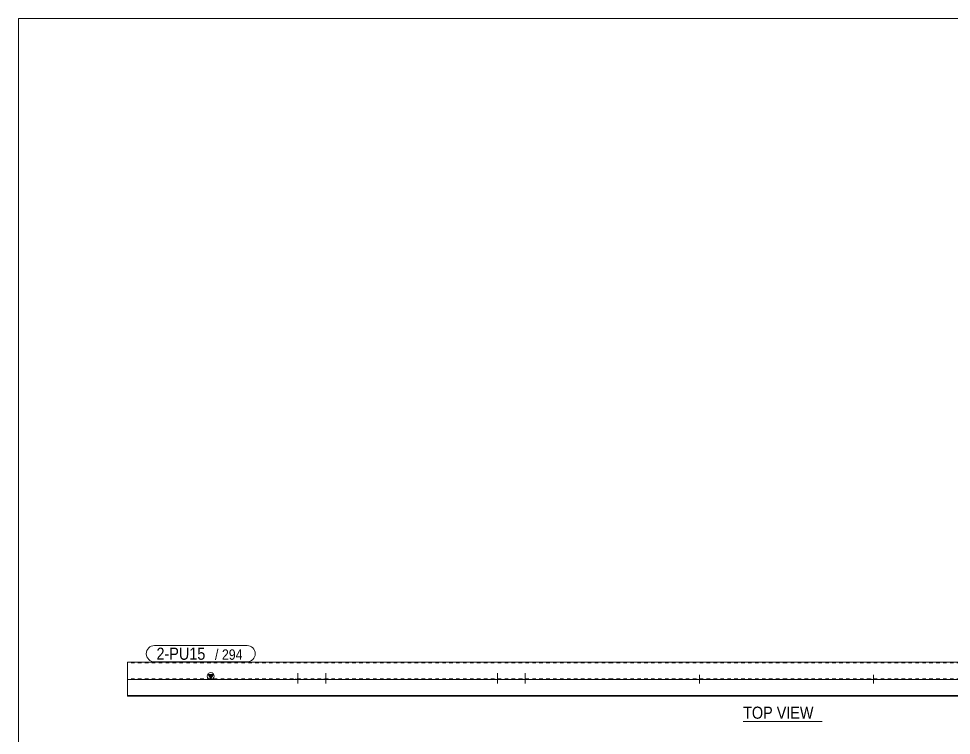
# Model space of a CAD drawing. Header units: millimetres. Extents: x 2 to 579, y 1 to 405.
# Drawn here: x 5 to 274.3, y 198.1 to 405 of the extents above; entities that cross this region are included whole.
import ezdxf

# ---------------------------------------------------------------- set-up
doc = ezdxf.new("R2010")
doc.units = ezdxf.units.MM
doc.linetypes.add('XKITLINE00', pattern=[0])
doc.linetypes.add('XKITLINE01', pattern=[4, 1, -1, 1, -1])
for name, color, linetype, lineweight in [('Bolt', 3, 'Continuous', 0), ('DrawingSheet', 5, 'Continuous', 0), ('OtherObjectType', 7, 'Continuous', 0), ('Part', 2, 'Continuous', 0), ('PartMark', 7, 'Continuous', 0)]:
    doc.layers.add(name, color=color, linetype=linetype, lineweight=lineweight)
doc.styles.add('ARIAL', font='ARIAL.TTF')

# ---------------------------------------------------------------- blocks, each defined once
blk = doc.blocks.new('*A8')
at = {"layer": 'Bolt'}
for points in [[(84.95, 214.25), (84.95, 214.43), (86.35, 214.43), (86.35, 214.25)], [(84.95, 214.25), (84.95, 214.43), (86.35, 214.43), (86.35, 214.25)], [(92.95, 214.25), (92.95, 214.43), (94.35, 214.43), (94.35, 214.25)], [(92.95, 214.25), (92.95, 214.43), (94.35, 214.43), (94.35, 214.25)]]:
    blk.add_hatch(color=3, dxfattribs=at).paths.add_polyline_path(points, flags=17)
at = {"layer": 'Bolt', "color": 3, "linetype": 'XKITLINE00', "lineweight": 0}
for p, q in [((85.65, 216.09), (85.65, 213.09)), ((85.65, 216.09), (85.65, 213.09)), ((93.65, 216.09), (93.65, 213.09)), ((93.65, 216.09), (93.65, 213.09)), ((84.95, 214.43), (84.95, 214.25)), ((84.95, 214.43), (84.95, 214.25)), ((86.35, 214.43), (86.35, 214.25)), ((86.35, 214.43), (86.35, 214.25)), ((92.95, 214.43), (92.95, 214.25)), ((92.95, 214.43), (92.95, 214.25)), ((94.35, 214.43), (94.35, 214.25)), ((94.35, 214.43), (94.35, 214.25))]:
    blk.add_line(p, q, dxfattribs=at)
blk = doc.blocks.new('*A9')
at = {"layer": 'Bolt'}
blk.add_hatch(color=3, dxfattribs=at).paths.add_polyline_path([(200.83, 214.25), (200.83, 214.43), (202.23, 214.43), (202.23, 214.25)], flags=17)
blk.add_hatch(color=3, dxfattribs=at).paths.add_polyline_path([(200.83, 214.25), (200.83, 214.43), (202.23, 214.43), (202.23, 214.25)], flags=17)
at = {"layer": 'Bolt', "color": 3, "linetype": 'XKITLINE00', "lineweight": 0}
for p, q in [((201.53, 215.59), (201.53, 213.09)), ((201.53, 215.59), (201.53, 213.09)), ((200.83, 214.43), (200.83, 214.25)), ((200.83, 214.43), (200.83, 214.25)), ((202.23, 214.43), (202.23, 214.25)), ((202.23, 214.43), (202.23, 214.25))]:
    blk.add_line(p, q, dxfattribs=at)
blk = doc.blocks.new('*A10')
at = {"layer": 'Bolt'}
blk.add_hatch(color=3, dxfattribs=at).paths.add_polyline_path([(251.12, 214.25), (251.12, 214.43), (252.52, 214.43), (252.52, 214.25)], flags=17)
blk.add_hatch(color=3, dxfattribs=at).paths.add_polyline_path([(251.12, 214.25), (251.12, 214.43), (252.52, 214.43), (252.52, 214.25)], flags=17)
at = {"layer": 'Bolt', "color": 3, "linetype": 'XKITLINE00', "lineweight": 0}
for p, q in [((251.82, 215.59), (251.82, 213.09)), ((251.82, 215.59), (251.82, 213.09)), ((251.12, 214.43), (251.12, 214.25)), ((251.12, 214.43), (251.12, 214.25)), ((252.52, 214.43), (252.52, 214.25)), ((252.52, 214.43), (252.52, 214.25))]:
    blk.add_line(p, q, dxfattribs=at)
blk = doc.blocks.new('*A11')
at = {"layer": 'Bolt'}
for points in [[(142.53, 214.25), (142.53, 214.43), (143.93, 214.43), (143.93, 214.25)], [(142.53, 214.25), (142.53, 214.43), (143.93, 214.43), (143.93, 214.25)], [(150.53, 214.25), (150.53, 214.43), (151.93, 214.43), (151.93, 214.25)], [(150.53, 214.25), (150.53, 214.43), (151.93, 214.43), (151.93, 214.25)]]:
    blk.add_hatch(color=3, dxfattribs=at).paths.add_polyline_path(points, flags=17)
at = {"layer": 'Bolt', "color": 3, "linetype": 'XKITLINE00', "lineweight": 0}
for p, q in [((143.23, 216.09), (143.23, 213.09)), ((143.23, 216.09), (143.23, 213.09)), ((151.23, 216.09), (151.23, 213.09)), ((151.23, 216.09), (151.23, 213.09)), ((142.53, 214.43), (142.53, 214.25)), ((142.53, 214.43), (142.53, 214.25)), ((143.93, 214.43), (143.93, 214.25)), ((143.93, 214.43), (143.93, 214.25)), ((150.53, 214.43), (150.53, 214.25)), ((150.53, 214.43), (150.53, 214.25)), ((151.93, 214.43), (151.93, 214.25)), ((151.93, 214.43), (151.93, 214.25))]:
    blk.add_line(p, q, dxfattribs=at)
blk = doc.blocks.new('*A14')
at = {"layer": 'Part'}
blk.add_hatch(color=2, dxfattribs=at).paths.add_polyline_path([(59.67, 215.74), (61.27, 215.74), (60.47, 214.34)], flags=17)
at = {"layer": 'Part', "color": 2, "linetype": 'XKITLINE00', "lineweight": 0}
for p, q in [((36.45, 209.61), (36.45, 219.25)), ((60.45, 219.25), (36.45, 219.25)), ((176.33, 219.25), (60.55, 219.25)), ((226.63, 219.25), (176.43, 219.25)), ((276.92, 219.25), (226.73, 219.25)), ((60.47, 214.34), (59.67, 215.74)), ((59.67, 215.74), (61.27, 215.74)), ((61.27, 215.74), (60.47, 214.34)), ((60.45, 214.25), (36.45, 214.25)), ((176.33, 214.25), (60.55, 214.25)), ((226.63, 214.25), (176.43, 214.25)), ((276.92, 214.25), (226.73, 214.25)), ((36.45, 209.43), (36.45, 209.61)), ((36.45, 209.61), (60.45, 209.61)), ((60.45, 209.43), (36.45, 209.43)), ((60.55, 209.61), (176.33, 209.61)), ((176.33, 209.43), (60.55, 209.43)), ((176.43, 209.61), (226.63, 209.61)), ((226.63, 209.43), (176.43, 209.43)), ((226.73, 209.61), (276.92, 209.61)), ((276.92, 209.43), (226.73, 209.43))]:
    blk.add_line(p, q, dxfattribs=at)
at = {"layer": 'Part', "color": 7, "linetype": 'XKITLINE01', "lineweight": 0}
for p, q in [((60.45, 219.07), (36.45, 219.07)), ((176.33, 219.07), (60.55, 219.07)), ((226.63, 219.07), (176.43, 219.07)), ((276.92, 219.07), (226.73, 219.07)), ((60.45, 214.43), (36.45, 214.43)), ((176.33, 214.43), (60.55, 214.43)), ((226.63, 214.43), (176.43, 214.43)), ((276.92, 214.43), (226.73, 214.43))]:
    blk.add_line(p, q, dxfattribs=at)
at = {"layer": 'Part', "color": 2, "linetype": 'XKITLINE00', "lineweight": 0}
blk.add_circle((60.47, 215.24), 1, dxfattribs=at)
blk = doc.blocks.new('*A15')
at = {"layer": 'DrawingSheet', "color": 5, "linetype": 'XKITLINE00', "lineweight": 0}
for p, q in [((579, 405), (5, 405)), ((5, 405), (5, 5))]:
    blk.add_line(p, q, dxfattribs=at)
blk = doc.blocks.new('*A50')
at = {"layer": 'PartMark', "color": 7, "linetype": 'XKITLINE00', "lineweight": 0}
for p, q in [((44.2, 224.05), (70.96, 224.05)), ((44.2, 219.35), (70.96, 219.35))]:
    blk.add_line(p, q, dxfattribs=at)
for centre, start, end in [((44.2, 221.7), 90, 270), ((70.96, 221.7), 270, 90)]:
    blk.add_arc(centre, 2.35, start, end, dxfattribs=at)
at = {"layer": 'PartMark', "color": 1, "style": 'ARIAL', "width": 0.85}
blk.add_text('2-PU15', height=3.5, dxfattribs=at).set_placement((44.8, 219.95))
at = {"layer": 'PartMark', "color": 3, "style": 'ARIAL', "width": 0.85}
for s, p in [('/', (61.68, 219.95)), ('294', (63.69, 219.95))]:
    blk.add_text(s, height=3, dxfattribs=at).set_placement(p)
blk = doc.blocks.new('*A51')
at = {"layer": 'OtherObjectType', "color": 7, "linetype": 'XKITLINE00', "lineweight": 0}
blk.add_line((214.17, 202.18), (236.99, 202.18), dxfattribs=at)
at = {"layer": 'OtherObjectType', "color": 7, "style": 'ARIAL', "width": 0.85}
blk.add_text('TOP VIEW', height=3.5, dxfattribs=at).set_placement((214.17, 202.93))

msp = doc.modelspace()

# ---------------------------------------------------------------- block references
at = {"lineweight": 0}
for name in ['*A15', '*A50', '*A8', '*A11', '*A9', '*A10', '*A51']:
    msp.add_blockref(name, (0, 0), dxfattribs=at)
at = {"layer": 'Part', "lineweight": 0}
msp.add_blockref('*A14', (0, 0), dxfattribs=at)

doc.saveas('drawing.dxf')
